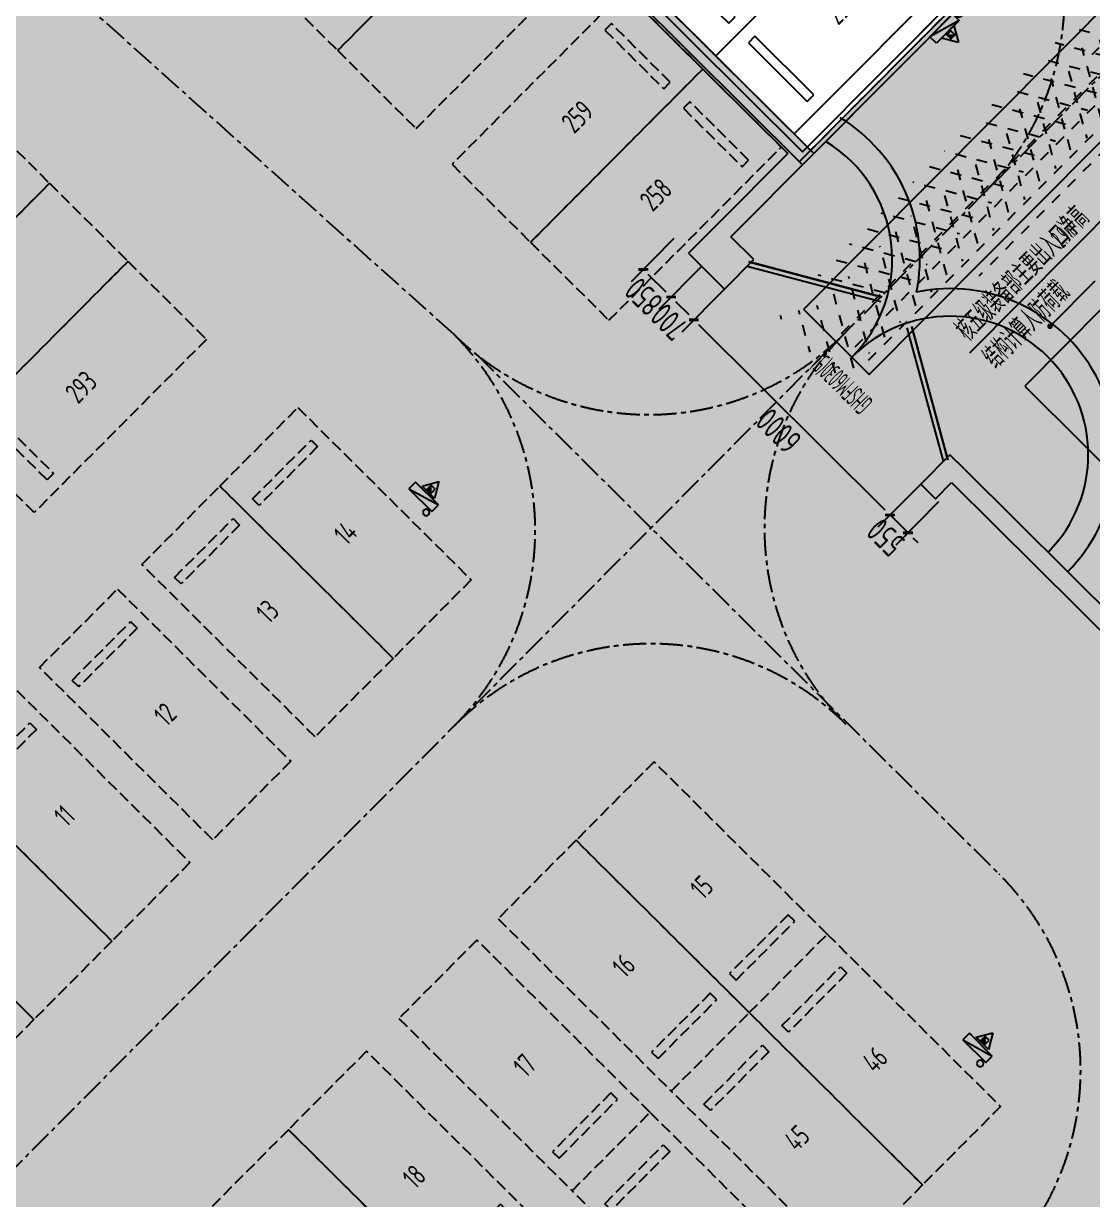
# Model space of a CAD drawing. Extents: x 517381295 to 519272522, y 3499086963 to 3500603577.
# Drawn here: x 518880380 to 518903570, y 3499872471 to 3499897977 of the extents above; entities that cross this region are included whole.
import ezdxf
from ezdxf.enums import TextEntityAlignment as Align

# ---------------------------------------------------------------- set-up
doc = ezdxf.new("R2010")
doc.units = 0
doc.header["$LTSCALE"] = 1000
doc.header["$MEASUREMENT"] = 0
doc.header["$PDMODE"] = 1
for name, pattern in [('CENTERX2', [4, 2.5, -0.5, 0.5, -0.5]), ('DASH', [0.35, 0.25, -0.1]), ('HIDDEN', [0.375, 0.25, -0.125])]:
    doc.linetypes.add(name, pattern=pattern)
doc.layers.get('0').update_dxf_attribs({"linetype": 'CONTINUOUS'})
doc.layers.get('DEFPOINTS').update_dxf_attribs({"color": 8, "linetype": 'CONTINUOUS'})
for name, color, linetype in [('0-TEXT', 7, 'CONTINUOUS'), ('00-灭火器', 1, 'CONTINUOUS'), ('A-地下车道中线', 1, 'CONTINUOUS'), ('AE-ABOV', 154, 'HIDDEN'), ('AE-ELEV-3', 252, 'CONTINUOUS'), ('AE-EQPM', 70, 'CONTINUOUS'), ('AE-WALL', 255, 'CONTINUOUS'), ('AE-WALL-HACH', 15, 'CONTINUOUS'), ('C-XREF-EXT', 7, 'CONTINUOUS'), ('EQUIP_消火栓', 1, 'CONTINUOUS'), ('HS-A-填充图案', 8, 'CONTINUOUS'), ('HS-A-墙-砖', 140, 'CONTINUOUS'), ('HS-A-墙-砼', 41, 'CONTINUOUS'), ('HS-A-标注-引出', 3, 'CONTINUOUS'), ('HS-A-标注-细部', 3, 'CONTINUOUS'), ('HS-A-说明文字', 7, 'CONTINUOUS'), ('HS-A-门窗洞', 4, 'CONTINUOUS'), ('HS-A-门窗编号', 10, 'CONTINUOUS'), ('PUB_HATCH', 8, 'CONTINUOUS'), ('天华车位编号', 7, 'CONTINUOUS')]:
    doc.layers.add(name, color=color, linetype=linetype)
doc.styles.add('_TCH_DIM', font='Tssdeng.shx', dxfattribs={"bigfont": 'Tssdchn.shx'})
doc.styles.add('_TCH_DIM_T3', font='Tssdeng.shx', dxfattribs={"width": 0.7058823529411765, "bigfont": 'Tssdchn.shx'})
doc.styles.add('_TCH_WINDOW', font='Tssdeng.shx', dxfattribs={"width": 0.7, "height": 3.5, "bigfont": 'Tssdchn.shx'})
doc.styles.add('TH-STYLE3', font='tssdeng.shx', dxfattribs={"width": 0.699999988079071, "bigfont": 'tssdchn.shx'})
doc.linetypes.add('ZIGZAG', pattern='A,0.0001,-0.2,[131,ltypeshp.shx,S=0.2,R=0,X=-0.2,Y=0],-0.4,[131,ltypeshp.shx,S=0.2,R=180,X=0.2,Y=0],-0.2', length=0.8001)
doc.dimstyles.new('_TCH_ARCH&&150', dxfattribs={"dimtxt": 525, "dimasz": 150, "dimexe": 375, "dimexo": 0, "dimgap": 150, "dimtad": 1, "dimdec": 0, "dimzin": 0, "dimdsep": 46, "dimtxsty": '_TCH_DIM_T3', "dimblk": 'ASDWQEQWEWQ _ArchTick', "dimcen": 0.09, "dimclrt": 7, "dimazin": 2, "dimtfac": 1, "dimtdec": 0, "dimtix": 1, "dimtmove": 2, "dimatfit": 3, "dimfxl": 0, "dimtolj": 1, "dimtzin": 0, "dimarcsym": 0})

# ---------------------------------------------------------------- blocks, each defined once
blk = doc.blocks.new('fhfshgfdshdshhdshds')
at = {"layer": 'AE-WALL'}
blk.add_lwpolyline([(108449.9999904633, 51199.99999880791), (112574.9999876022, 51199.99999904633), (112574.9999837875, 59399.99999904633), (108449.9999861717, 59400.00000214577), (108449.9999814034, 59000.00229930878), (108249.999994278, 59000.00228857994), (108249.9999842644, 59600.00000214577), (112774.9999680519, 59599.99999952316), (112774.9999818802, 51000.00001144409), (111250.0000066757, 51000.00000286102), (111249.9999608994, 28600.00006008148), (116549.9999351501, 28600.00004911423), (116549.999935627, 28400.00004863739), (111049.9999918938, 28400.000030756), (111049.9999914169, 51000.00001049042), (105249.9999780655, 51000.00001955032), (105249.9999489784, 51200.00002479553), (108249.9999637604, 51200.00004196167), (108249.9999780655, 57500.00228881836), (108449.9999880791, 57500.00228643417), (108449.999961853, 51200.00004673004)], close=True, dxfattribs=at)
at = {"layer": 'AE-WALL-HACH', "linetype": 'ZIGZAG', "ltscale": 0.5}
blk.add_lwpolyline([(116549.9999866486, 28500.00005888939), (111049.9999933243, 28500.00006055832)], dxfattribs=at)
blk = doc.blocks.new('efafefsf')
at = {"layer": 'A-地下车道中线', "color": 253, "linetype": 'CENTERX2', "ltscale": 0.2}
for p, q in [((-2262306.274486065, -1370412.695622921), (-2262306.274484634, -1386387.73981142)), ((-2310944.955376625, -1375737.875658751), (-2219398.25206852, -1375738.649316311))]:
    blk.add_line(p, q, dxfattribs=at)
blk.add_lwpolyline([(-2262344.271962643, -1369738.509931564), (-2263402.954871655, -1349633.07803607, -0.03376719073749926), (-2263457.560984612, -1348825.43235445), (-2263457.561014175, -1314014.362975121)], format="xyb", dxfattribs=at)
for centre, start, end in [((-2268344.271959782, -1369738.51026082), 270, 0), ((-2256344.27196312, -1369738.510256529), 180, 270), ((-2252062.262256145, -1369738.510253668), 270, 0), ((-2268344.271958351, -1381738.510260344), 0, 90), ((-2256344.27196455, -1381738.51025486), 90, 180), ((-2268306.274484158, -1386387.739811897), 270, 0)]:
    blk.add_arc(centre, 6000, start, end, dxfattribs=at)
blk = doc.blocks.new('vcbxcvbxcvbcxvbcvx')
at = {"layer": 'AE-ABOV'}
h = blk.add_hatch(dxfattribs=at)
h.set_pattern_fill('ANGLE', color=8, scale=499.9999999999997, angle=-45.15729226636613)
h.set_pattern_definition([(359.9999999998357, (-1228937.850166321, 2875940.713079453), (5.006313585909083e-09, 1746.249999999999), [1269.999999999999, -476.2499999999997]), (90, (-1228937.850166321, 2875940.713079453), (-1746.249999999999, 5.006313585909083e-09), [1270, -476.2499999999998])])
edge = h.paths.add_edge_path()
edge.add_line((-1112685.154472828, 2875590.302752495), (-1192087.85016758, 2875590.3027526))
edge.add_line((-1192087.850167751, 2875590.302752495), (-1192087.841672835, 2877396.973397291))
edge.add_line((-1192087.841672897, 2877396.973397017), (-1192087.850113824, 2880196.97342896))
edge.add_line((-1192087.850113869, 2880196.973428965), (-1192087.850146369, 2888990.713104392))
edge.add_line((-1192087.850146294, 2888990.713104486), (-1189687.850119626, 2888990.713107557))
edge.add_line((-1189687.850119591, 2888990.713107586), (-1189687.850106648, 2890990.712934787))
edge.add_line((-1189687.850106716, 2890990.712934971), (-1192087.850147726, 2890990.713080887))
edge.add_line((-1192087.850147247, 2890990.713080406), (-1192087.787451197, 2902990.861483638))
edge.add_line((-1192087.787451744, 2902990.861484051), (-1208287.912045514, 2902990.567798151))
edge.add_line((-1208287.912045479, 2902990.567798138), (-1208287.97471344, 2904646.679696687))
edge.add_line((-1208287.974713326, 2904646.679696321), (-1208287.801311024, 2904646.932287902))
edge.add_line((-1208287.801311016, 2904646.932287931), (-1208287.801312292, 2909840.692558439))
edge.add_line((-1208287.801312447, 2909840.692558765), (-1192087.847160659, 2909840.73365246))
edge.add_line((-1192087.847160339, 2909840.733652115), (-1192087.853082925, 2911690.713042712))
edge.add_line((-1192087.853083134, 2911690.713042974), (-1183187.853093049, 2911690.713084284))
edge.add_line((-1183187.853093147, 2911690.713084221), (-1183187.847171847, 2909840.712867695))
edge.add_line((-1183187.847171307, 2909840.712867737), (-1159787.841652779, 2909840.712804329))
edge.add_line((-1159787.84165287, 2909840.712804317), (-1159786.497599212, 2910740.710717343))
edge.add_line((-1159786.497599602, 2910740.710717678), (-1153686.506084432, 2910740.710701014))
edge.add_line((-1153686.506084442, 2910740.71070075), (-1153687.852495694, 2909840.814170099))
edge.add_line((-1153687.85249567, 2909840.814169884), (-1137137.843563317, 2909840.814169604))
edge.add_line((-1137137.84356308, 2909840.814169884), (-1137137.846838198, 2927340.612590737))
edge.add_line((-1137137.846838474, 2927340.61259079), (-1117537.853485405, 2927340.612575179))
edge.add_line((-1117537.853485107, 2927340.612574816), (-1117537.858750917, 2904440.713084697))
edge.add_line((-1117537.858751297, 2904440.713084936), (-1106437.860128601, 2904440.713117593))
edge.add_line((-1106437.860128403, 2904440.713117599), (-1106437.860120224, 2897440.713106017))
edge.add_line((-1106437.860120296, 2897440.713106155), (-1106137.862804846, 2897440.713070154))
edge.add_line((-1106137.86280489, 2897440.713070154), (-1106137.857584552, 2888896.974899984))
edge.add_arc((-1111037.863520622, 2888940.917486906), 4900.202968103001, -89.99996157515989, -0.5138069876330746, ccw=False)
edge.add_line((-1111037.860234737, 2884040.714518309), (-1112685.154486508, 2884040.714542268))
edge.add_line((-1112685.154486179, 2884040.714541912), (-1112685.154472571, 2875592.254593211))
edge.add_line((-1112685.154472828, 2875592.254593611), (-1112685.154472977, 2875590.302752425))
at = {"layer": 'AE-ABOV', "color": 8}
blk.add_lwpolyline([(-1137137.846838474, 2927340.61259079), (-1117537.853485107, 2927340.612574816), (-1117537.858751297, 2904440.713084936), (-1106437.860128403, 2904440.713117599), (-1106437.860120296, 2897440.713106155), (-1106137.86280489, 2897440.713070154), (-1106137.857584476, 2888896.974899769, -0.4115892425940587), (-1111037.860234737, 2884040.714518309), (-1112685.154486179, 2884040.714541912), (-1112685.154472828, 2875592.254593611), (-1112685.154472828, 2875590.302752495), (-1192087.850167751, 2875590.302752495)], format="xyb", dxfattribs=at)
blk = doc.blocks.new('parking lot')
at = {"layer": 'AE-EQPM'}
for p, q in [((-900, 4400.000000476837), (-900, 4600)), ((-900, 4600), (900, 4600)), ((900, 4600), (900, 4400.000000238419)), ((900, 4400.000000238419), (-900, 4400.000000476837))]:
    blk.add_line(p, q, dxfattribs=at)
blk.add_lwpolyline([(-1200, 2.384185791015625e-07), (-1200, 5300), (1200, 5300), (1200, 0)], close=True, dxfattribs=at)
blk = doc.blocks.new('cw')
at = {"layer": 'AE-EQPM', "linetype": 'DASH'}
for points in [[(-1200.000000476837, 5300), (1199.999999523163, 5300.000000238419), (1200, 0), (-1200, -4.76837158203125e-07)], [(-900, 899.9999997615814), (900, 900), (900, 700), (-900, 699.9999997615814)]]:
    blk.add_lwpolyline(points, close=True, dxfattribs=at)
blk = doc.blocks.new('gfhgfhggjj')
at = {"layer": 'AE-ELEV-3', "xscale": -1}
for p, rotation in [((225500.9469070435, 295550.211067915), 90), ((225500.946908474, 293150.211067915), 90), ((221050.9526395798, 284550.211004734), 179.9999999999999)]:
    blk.add_blockref('parking lot', p, dxfattribs=dict(at, rotation=rotation))
at = {"layer": 'AE-EQPM'}
for p, rotation in [((202750.9468870163, 303850.2110261917), 270.000000010672), ((202750.9468870163, 301450.2110219002), 270.000000010672), ((202750.9468874931, 299050.2110257149), 270.000000010672), ((193750.9526591301, 295400.2110190392), 180.0000000009088), ((196150.9526553154, 295400.2110188007), 180.0000000009088), ((198550.9526596069, 295400.2110202312), 180.0000000009088), ((201650.9526591301, 295400.1822428703), 180.0000000009088), ((204800.9526400566, 295400.1822443008), 180.0000000324333), ((207200.9526371956, 295400.1822419167), 180.0000000324333), ((201750.9526200294, 279202.5503094196), 179.9999999882582), ((204800.9526433945, 279202.5407671928), 179.9999999998357), ((207200.9526429176, 279202.5407669544), 179.9999999998357)]:
    blk.add_blockref('cw', p, dxfattribs=dict(at, rotation=rotation))
for p, xscale, rotation in [((219800.9526119232, 301450.2110254765), -0.9999999999999973, 90.00000002032199), ((219800.9526119232, 299050.2110285759), -0.9999999999999973, 90.00000002032199), ((219800.952606678, 295550.2110192776), -0.9999999999999973, 90.00000002032199), ((219800.9526090622, 293150.2110233307), -0.9999999999999973, 90.00000002032199), ((195950.9526591301, 279200.2157976627), -1, 359.9999999998357), ((198350.9526567459, 279200.2157964706), -1, 359.9999999998357), ((201750.9526209831, 279202.5503106117), -1, 359.9999999998357), ((204800.9526453018, 279202.5503087044), -1, 359.9999999998357), ((207200.9526433945, 279202.5503139496), -1, 359.9999999998357)]:
    blk.add_blockref('cw', p, dxfattribs=dict(at, xscale=xscale, rotation=rotation))
at = {"layer": '天华车位编号', "color": 8, "style": 'TH-STYLE3', "width": 0.699999988079071}
for s, p in [('293', (205400.9468884468, 299050.2110254765)), ('259', (217150.9526057243, 295550.2110188007)), ('258', (217150.9526085854, 293150.2110221386)), ('257', (222850.9469079971, 293150.2110676765)), ('11', (198550.9526610374, 292750.2110197544)), ('12', (201650.9526591301, 292750.1822419167)), ('13', (204800.9526424408, 292750.1822445393)), ('14', (207200.9526400566, 292750.1822414398)), ('18', (198350.9526567459, 281850.2157967091)), ('17', (201750.9526209831, 281852.5503098965)), ('16', (204800.952644825, 281852.5503087044)), ('15', (207200.9526433945, 281852.5503139496)), ('45', (204800.9526429176, 276552.540766716)), ('46', (207200.9526424408, 276552.5407662392))]:
    blk.add_text(s, height=450, rotation=8.196227004009711e-05, dxfattribs=at).set_placement(p, align=Align.MIDDLE_CENTER)
blk = doc.blocks.new('XL-1')
at = {"layer": '00-灭火器'}
h = blk.add_hatch(dxfattribs=at)
h.set_pattern_fill('ANSI31', color=256, scale=187.5, angle=-270, style=0)
h.set_pattern_definition([(134.9999999999999, (6022.134820592371, -36109.81459871028), (-16.5728151840597, -16.5728151840597), [])])
h.paths.add_polyline_path([(-394.6546213904949, -35.86468018544838), (-394.6546213904949, 85.86468018544838), (-272.9252610195981, 85.86468018544838), (-272.9252610195981, -35.86468018544838)])
blk.add_lwpolyline([(-394.6546213904949, -35.86468018544838), (-394.6546213904949, 85.86468018544838), (-272.9252610195981, 85.86468018544838), (-272.9252610195981, -35.86468018544838)], close=True, dxfattribs=at)
at = {"layer": 'EQUIP_消火栓'}
for p, q in [((-200, 375), (0, 375)), ((0, 375), (-200, -325)), ((-200, -325), (-200, 375)), ((0, 375), (0, -325)), ((-240, 214), (-567.3576026307419, 25)), ((-567.3576026307419, 25), (-240, -164)), ((-240, -164), (-240, 214)), ((0, -325), (-200, -325))]:
    blk.add_line(p, q, dxfattribs=at)
at = {"layer": 'EQUIP_消火栓', "linetype": 'Continuous', "const_width": 70}
blk.add_lwpolyline([(30, -250), (0, -250)], dxfattribs=at)
at = {"layer": 'EQUIP_消火栓', "linetype": 'Continuous'}
blk.add_circle((100, -250), 70, dxfattribs=at)
at = {"layer": 'EQUIP_消火栓'}
blk.add_solid([(0, -325), (-200, -325), (0, 375)], dxfattribs=at)
blk = doc.blocks.new('$TwtSys$00000434')
for p, q in [((-0.5, 0.5), (-0.5, -0.5)), ((-0.5, -0.5), (0.5, 0.5)), ((0.5, 0.5), (-0.5, 0.5)), ((0.5, -0.5), (0.5, 0.5)), ((-0.5, -0.5), (0.5, -0.5))]:
    blk.add_line(p, q)
blk.add_solid([(0.5, -0.5), (0.5, 0.5), (-0.5, -0.5)])
blk = doc.blocks.new('00-灭火器')
at = {"layer": '00-灭火器'}
h = blk.add_hatch(dxfattribs=at)
h.set_pattern_fill('ANSI31', color=256, scale=187.5, angle=-89.99999999999999, style=0)
h.set_pattern_definition([(315, (-6262.134820592473, 36134.81459871033), (16.5728151840597, 16.5728151840597), [])])
h.paths.add_polyline_path([(154.654621390393, 60.86468018546293), (154.654621390393, -60.86468018549203), (32.92526101949625, -60.86468018549203), (32.92526101949625, 60.86468018546293)])
for p, q in [((-1.164153218269348e-10, -189), (-1.164153218269348e-10, 189)), ((-1.164153218269348e-10, 189), (327.3576026306255, 0)), ((327.3576026306255, 0), (-1.164153218269348e-10, -189))]:
    blk.add_line(p, q, dxfattribs=at)
blk.add_lwpolyline([(154.654621390393, 60.86468018546293), (154.654621390393, -60.86468018549203), (32.92526101949625, -60.86468018549203), (32.92526101949625, 60.86468018546293)], close=True, dxfattribs=at)
blk = doc.blocks.new('A$C1B091313')
at = {"layer": 'EQUIP_消火栓', "linetype": 'Continuous'}
blk.add_circle((0, 0), 70, dxfattribs=at)
at = {"layer": 'EQUIP_消火栓', "xscale": 700, "yscale": 200, "zscale": 700, "rotation": 90}
blk.add_blockref('$TwtSys$00000434', (0, 450), dxfattribs=at)
at = {"layer": 'EQUIP_消火栓', "xscale": -1, "rotation": 180}
blk.add_blockref('00-灭火器', (100, 450), dxfattribs=at)
blk = doc.blocks.new('$DorLib2D$00000212')
at = {"color": 0}
for p, q in [((-0.4999999999998606, 0.04166666666662389), (-0.06698729810766846, 0.2916666666666194)), ((0.5000000000001124, 0.04166666666668739), (0.06698729810792026, 0.2916666666666825))]:
    blk.add_line(p, q, dxfattribs=at)
at = {"color": 0, "const_width": 0.008333333333333333}
for points in [[(-0.5083333333332019, 0.05610042339636756), (-0.07532063144101286, 0.3061004233963485)], [(0.5083333333334257, 0.05610042339642307), (0.07532063144126555, 0.3061004233964124)]]:
    blk.add_lwpolyline(points, dxfattribs=at)
blk = doc.blocks.new('ASDWQEQWEWQ _ArchTick')
at = {"color": 0, "linetype": 'ByBlock', "const_width": 0.4}
blk.add_lwpolyline([(-0.5, -0.5), (0.5, 0.5)], dxfattribs=at)
blk = doc.blocks.new('*D376')
at = {"layer": 'DEFPOINTS', "color": 0, "transparency": 16777216}
for p in [(367481.8672962189, 29250), (368424.3052043915, 29250), (368424.3052139282, 28400.00000667572)]:
    blk.add_point(p, dxfattribs=at)
at = {"layer": 'HS-A-标注-细部', "color": 0, "lineweight": -2, "transparency": 16777216}
for p, q in [((368424.3052043915, 29250), (367106.8672962189, 29250)), ((367481.8672962189, 28550.00000667572), (367481.8672962189, 29100)), ((368424.3052139282, 28400.00000667572), (367106.8672962189, 28400.00000667572))]:
    blk.add_line(p, q, dxfattribs=at)
at = {"layer": 'HS-A-标注-细部', "color": 0, "lineweight": -2, "transparency": 16777216, "xscale": 150, "yscale": 150, "zscale": 150}
for p, rotation in [((367481.8672962189, 29250), 90), ((367481.8672962189, 28400.00000667572), 270)]:
    blk.add_blockref('ASDWQEQWEWQ _ArchTick', p, dxfattribs=dict(at, rotation=rotation))
at = {"layer": 'HS-A-标注-细部', "color": 7, "transparency": 16777216, "insert": (367069.3672971725, 28824.99998998642), "char_height": 525, "attachment_point": 5, "rotation": 90.00000067143667, "style": '_TCH_DIM_T3'}
blk.add_mtext('\\A1;850', dxfattribs=at)
blk = doc.blocks.new('*D377')
at = {"layer": 'DEFPOINTS', "color": 0, "transparency": 16777216}
for p in [(367481.8673048019, 28400.00000667572), (368424.3052139282, 28400.00000667572), (368424.3052220345, 27699.99994206429)]:
    blk.add_point(p, dxfattribs=at)
at = {"layer": 'HS-A-标注-细部', "color": 0, "lineweight": -2, "transparency": 16777216}
for p, q in [((368424.3052139282, 28400.00000667572), (367106.8673048019, 28400.00000667572)), ((367481.8673048019, 27849.99994206429), (367481.8673048019, 28250.00000667572)), ((368424.3052220345, 27699.99994206429), (367106.8673048019, 27699.99994206429))]:
    blk.add_line(p, q, dxfattribs=at)
at = {"layer": 'HS-A-标注-细部', "color": 0, "lineweight": -2, "transparency": 16777216, "xscale": 150, "yscale": 150, "zscale": 150}
for p, rotation in [((367481.8673048019, 28400.00000667572), 90), ((367481.8673048019, 27699.99994206429), 270)]:
    blk.add_blockref('ASDWQEQWEWQ _ArchTick', p, dxfattribs=dict(at, rotation=rotation))
at = {"layer": 'HS-A-标注-细部', "color": 7, "transparency": 16777216, "insert": (367069.3673057556, 28049.99996113777), "char_height": 525, "attachment_point": 5, "rotation": 90.00000067143667, "style": '_TCH_DIM_T3'}
blk.add_mtext('\\A1;700', dxfattribs=at)
blk = doc.blocks.new('*D378')
at = {"layer": 'DEFPOINTS', "color": 0, "transparency": 16777216}
for p in [(367481.8673424721, 27699.99994206429), (368424.3052220345, 27699.99994206429), (368424.3052940369, 21700.00005865097)]:
    blk.add_point(p, dxfattribs=at)
at = {"layer": 'HS-A-标注-细部', "color": 0, "lineweight": -2, "transparency": 16777216}
for p, q in [((368424.3052220345, 27699.99994206429), (367106.8673424721, 27699.99994206429)), ((367481.8673424721, 21850.00005865097), (367481.8673424721, 27549.99994206429)), ((368424.3052940369, 21700.00005865097), (367106.8673424721, 21700.00005865097))]:
    blk.add_line(p, q, dxfattribs=at)
at = {"layer": 'HS-A-标注-细部', "color": 0, "lineweight": -2, "transparency": 16777216, "xscale": 150, "yscale": 150, "zscale": 150}
for p, rotation in [((367481.8673424721, 27699.99994206429), 90), ((367481.8673424721, 21700.00005865097), 270)]:
    blk.add_blockref('ASDWQEQWEWQ _ArchTick', p, dxfattribs=dict(at, rotation=rotation))
at = {"layer": 'HS-A-标注-细部', "color": 7, "transparency": 16777216, "insert": (367069.3673458099, 24699.99998879433), "char_height": 525, "attachment_point": 5, "rotation": 90.00000067143719, "style": '_TCH_DIM_T3'}
blk.add_mtext('\\A1;6000', dxfattribs=at)
blk = doc.blocks.new('*D379')
at = {"layer": 'DEFPOINTS', "color": 0, "transparency": 16777216}
for p in [(367481.8673849106, 21700.00005865097), (368424.3052940369, 21700.00005865097), (368424.3053007126, 21150.00000286102)]:
    blk.add_point(p, dxfattribs=at)
at = {"layer": 'HS-A-标注-细部', "color": 0, "lineweight": -2, "transparency": 16777216}
for p, q in [((367481.8673849106, 21850.00005865097), (367481.8673849106, 22000.00005865097)), ((368424.3052940369, 21700.00005865097), (367106.8673849106, 21700.00005865097)), ((367481.8673849106, 21150.00000286102), (367481.8673849106, 21700.00005865097)), ((368424.3053007126, 21150.00000286102), (367106.8673849106, 21150.00000286102)), ((367481.8673849106, 21000.00000286102), (367481.8673849106, 20850.00000286102))]:
    blk.add_line(p, q, dxfattribs=at)
at = {"layer": 'HS-A-标注-细部', "color": 0, "lineweight": -2, "transparency": 16777216, "xscale": 150, "yscale": 150, "zscale": 150}
for p, rotation in [((367481.8673849106, 21700.00005865097), 270), ((367481.8673849106, 21150.00000286102), 90)]:
    blk.add_blockref('ASDWQEQWEWQ _ArchTick', p, dxfattribs=dict(at, rotation=rotation))
at = {"layer": 'HS-A-标注-细部', "color": 7, "transparency": 16777216, "insert": (367069.3673834801, 21425.00001859665), "char_height": 525, "attachment_point": 5, "rotation": 90.00000067143719, "style": '_TCH_DIM_T3'}
blk.add_mtext('\\A1;550', dxfattribs=at)
blk = doc.blocks.new('fdhhdfgdgdgfshfdhdssdfds')
at = {"layer": 'HS-A-填充图案'}
h = blk.add_hatch(dxfattribs=at)
h.set_pattern_fill('STARS', color=256, scale=300, angle=-45.15729226620187)
h.set_pattern_definition([(6.361109362927034e-15, (-2847119673.933131, -2100320446.820043), (-8.526512829121202e-14, 412.4444999999999), [238.125, -238.125]), (59.99999999999994, (-2847119673.933131, -2100320446.820043), (-357.1874146511709, 206.22225), [238.125, -238.125]), (120, (-2847119554.870629, -2100320240.597793), (-357.1874146511708, -206.2222499999999), [238.1249999999999, -238.1249999999999])])
edge = h.paths.add_edge_path()
edge.add_line((369327.0010623932, 26170.4129652977), (388814.0483952451, 26170.41296871361))
edge.add_line((388814.0483956337, 26170.41296839714), (388814.0483385688, 21399.99937862212))
edge.add_line((388814.0483379364, 21399.99937868118), (386741.7897157411, 21399.99940127829))
edge.add_line((386741.7897157669, 21399.99940133095), (386741.7897502403, 24170.41296331154))
edge.add_line((386741.7897500992, 24170.41296339035), (369324.3052229417, 24170.41296502135))
edge.add_line((369324.3052225113, 24170.41296458244), (369324.305232514, 26170.41296649102))
at = {"layer": 'PUB_HATCH'}
for points in [[(371874.2994966507, 51400.00002026558), (371474.299495697, 51000.00002002716), (371474.2994766235, 28800.00001478195), (371874.2994766235, 28400.00001764297)], [(368424.3052353859, 28799.99998807907), (368424.3052377701, 28499.99999380112), (369024.3052368164, 28566.66666865349), (369324.3052353859, 28800.00000023842)], [(369024.3052368164, 28566.66666579247), (369324.3052377701, 28400.00000143051), (371874.2994766235, 28400.00001764297), (371474.2994766235, 28800.00001478195), (369324.3052353859, 28800.00000023842)], [(368424.3052382469, 28500.00000190735), (368424.3052368164, 27699.99994468689), (369324.3052368164, 27699.99994325638), (369324.3052377701, 28400.00000143051), (369024.3052368164, 28566.66666579247)], [(369324.3052277565, 21250.00005292892), (369324.3052282333, 21699.99994277954), (368424.3052282333, 21699.99994421005), (368424.3052277565, 21250.00005435944)], [(369324.3052358627, 21250.00005364418), (368924.3052358627, 21250.00005626678), (368924.3052129745, 15900.0000128746), (369324.3052134514, 16300.00001430511)]]:
    blk.add_hatch(color=256, dxfattribs=at).paths.add_polyline_path(points)
at = {"layer": 'HS-A-填充图案'}
blk.add_lwpolyline([(369327.0010623932, 26170.4129652977), (388814.0483956337, 26170.41296839714), (388814.0483379364, 21399.99937868118), (386741.7897157669, 21399.99940133095), (386741.7897500992, 24170.41296339035), (369324.3052225113, 24170.41296458244), (369324.3052330017, 26170.41296672821)], dxfattribs=at)
for centre, radius, start, end in [((369327.0010700226, 27699.99994373322), 3000, 270, 13.49339916078143), ((369327.0010700226, 27699.99994373322), 3599.999999868468, 303.5572959535807, 13.49339916078143), ((369327.0010704994, 21699.99994683266), 3599.999999868468, 270, 56.44270404641931), ((369327.0010704994, 21699.99994683266), 3000, 270, 90)]:
    blk.add_arc(centre, radius, start, end, dxfattribs=at)
at = {"layer": 'HS-A-墙-砖'}
for p, q in [((377024.3002338409, 28600.00002789497), (371874.2995033264, 28600.00001192093)), ((371874.2995033264, 28600.00001192093), (371874.2995057106, 28400.00001096725)), ((371874.2995057106, 28400.00001096725), (377024.3002338409, 28400.00002765656))]:
    blk.add_line(p, q, dxfattribs=at)
at = {"layer": 'HS-A-墙-砼'}
for p, q in [((371874.2994966507, 51400.00002026558), (371874.2994766235, 28400.00001764297)), ((371474.299495697, 51000.00002002716), (371474.2994766235, 28800.00001478195)), ((368424.3052353859, 28799.99998807907), (368424.3052377701, 28499.99999380112)), ((369324.3052358627, 28799.99999499321), (368424.3052353859, 28799.99998807907)), ((369324.3052358627, 28799.99999499321), (369324.3052353859, 28800.00000023842)), ((369324.3052353859, 28800.00000023842), (371474.2994766235, 28800.00001478195)), ((368424.3052382469, 28500.00000190735), (368424.3052368164, 27699.99994468689)), ((369324.3052377701, 28400.00000143051), (371874.2994766235, 28400.00001764297)), ((369324.3052368164, 27699.99994325638), (369324.3052377701, 28400.00000143051)), ((368424.3052368164, 27699.99994468689), (369324.3052368164, 27699.99994325638)), ((369324.3052282333, 21699.99994277954), (368424.3052282333, 21699.99994421005)), ((368424.3052282333, 21699.99994421005), (368424.3052277565, 21250.00005435944)), ((369324.3052277565, 21250.00005292892), (369324.3052282333, 21699.99994277954)), ((368424.3052277565, 21250.00005435944), (368924.3052358627, 21250.00005626678)), ((368924.3052358627, 21250.00005626678), (368924.3052129745, 15900.0000128746)), ((369324.3052358627, 21250.00005364418), (369324.3052134514, 16300.00001430511))]:
    blk.add_line(p, q, dxfattribs=at)
at = {"layer": 'HS-A-标注-引出'}
for p, q in [((376282.0773477554, 22953.98045873642), (371182.7369580269, 22953.980458498)), ((372831.0507316589, 22125.41612267494), (374221.23533535, 22125.41612005234))]:
    blk.add_line(p, q, dxfattribs=at)
at = {"layer": 'HS-A-标注-引出', "const_width": 60}
blk.add_lwpolyline([(372801.0507316589, 22125.41612267494, 1), (372861.0507316589, 22125.41612267494, 1)], format="xyb", close=True, dxfattribs=at)
at = {"layer": 'EQUIP_消火栓'}
for name, p, xscale, rotation in [('XL-1', (360524.3053073883, 29124.99502038956), -1, 9.329904940086984e-08), ('A$C1B091313', (376244.858587265, 28300.00002336502), -1.000000000000001, 89.99999996798392), ('XL-1', (360524.3052577972, 12174.99512434006), -1, 9.329904940086984e-08)]:
    blk.add_blockref(name, p, dxfattribs=dict(at, xscale=xscale, rotation=rotation))
at = {"layer": 'HS-A-门窗洞'}
ref = blk.add_blockref('$DorLib2D$00000212', (368874.3052330017, 24699.99994421005), dxfattribs=dict(at, xscale=-6000.000000408712, yscale=6000.000000408712, zscale=900, rotation=269.999999920864))
ref.add_attrib('A', 'GHSFM6030(5)', (368986.3271389008, 23682.99994039536), dxfattribs={"layer": 'HS-A-门窗编号', "height": 446.25, "rotation": 90, "style": '_TCH_WINDOW', "width": 0.4235294117647059})
at = {"layer": 'HS-A-说明文字', "style": '_TCH_DIM'}
for s, height, width, p in [('核五级装备部主要出入口净高', 506.3829787234042, 0.6, (371340.2369585037, 23111.48045873642)), ('2.9m', 420.0000000000001, 0.45, (374215.4497251511, 23111.48045778275)), ('结构计算人防荷载', 506.3829787234042, 0.6, (371340.2369585037, 22271.48045873642))]:
    blk.add_text(s, height=height, dxfattribs=dict(at, width=width)).set_placement(p)
at = {"layer": 'HS-A-标注-细部'}
for base, p1, p2, angle, picture, middle, turn in [((367481.8672962189, 29250), (368424.3052139282, 28400.00000667572), (368424.3052043915, 29250), 90.00000064284134, '*D376', (367069.3672971725, 28824.99998998642), 90.00000067143667), ((367481.8673048019, 28400.00000667572), (368424.3052220345, 27699.99994206429), (368424.3052139282, 28400.00000667572), 90.0000006635088, '*D377', (367069.3673057556, 28049.99996113777), 90.00000067143667), ((367481.8673424721, 27699.99994206429), (368424.3052940369, 21700.00005865097), (368424.3052220345, 27699.99994206429), 90.00000068757238, '*D378', (367069.3673458099, 24699.99998879433), 90.00000067143719), ((367481.8673849106, 21700.00005865097), (368424.3053007126, 21150.00000286102), (368424.3052940369, 21700.00005865097), 90.00000069543131, '*D379', (367069.3673834801, 21425.00001859665), 90.00000067143719)]:
    dim = blk.add_linear_dim(base=base, p1=p1, p2=p2, angle=angle, dimstyle='_TCH_ARCH&&150', dxfattribs=at)
    dim.commit()
    dim.dimension.update_dxf_attribs({"geometry": picture, "text_midpoint": middle, "dimtype": 129, "text_rotation": turn})

msp = doc.modelspace()

# ---------------------------------------------------------------- block references
at = {"ltscale": 10, "rotation": 45.15729226620189}
msp.add_blockref('gfhgfhggjj', (518948828.1177044, 3499533576.146005), dxfattribs=at)
at = {"rotation": 45.15729226620189}
msp.add_blockref('efafefsf', (519513827.8631617, 3502461233.388751), dxfattribs=at)
at = {"layer": '0-TEXT', "rotation": 45.15729226620189}
msp.add_blockref('fdhhdfgdgdgfshfdhdssdfds', (518655430.0789247, 3499611455.605449), dxfattribs=at)
at = {"layer": 'C-XREF-EXT'}
for name, p, rotation in [('fhfshgfdshdshhdshds', (518839106.9009609, 3499796143.690385), 45.15729226620189), ('vcbxcvbxcvbcxvbcvx', (521744880.5852609, 3498639509.556209), 45.15729226636613)]:
    msp.add_blockref(name, p, dxfattribs=dict(at, rotation=rotation))

doc.saveas('drawing.dxf')
